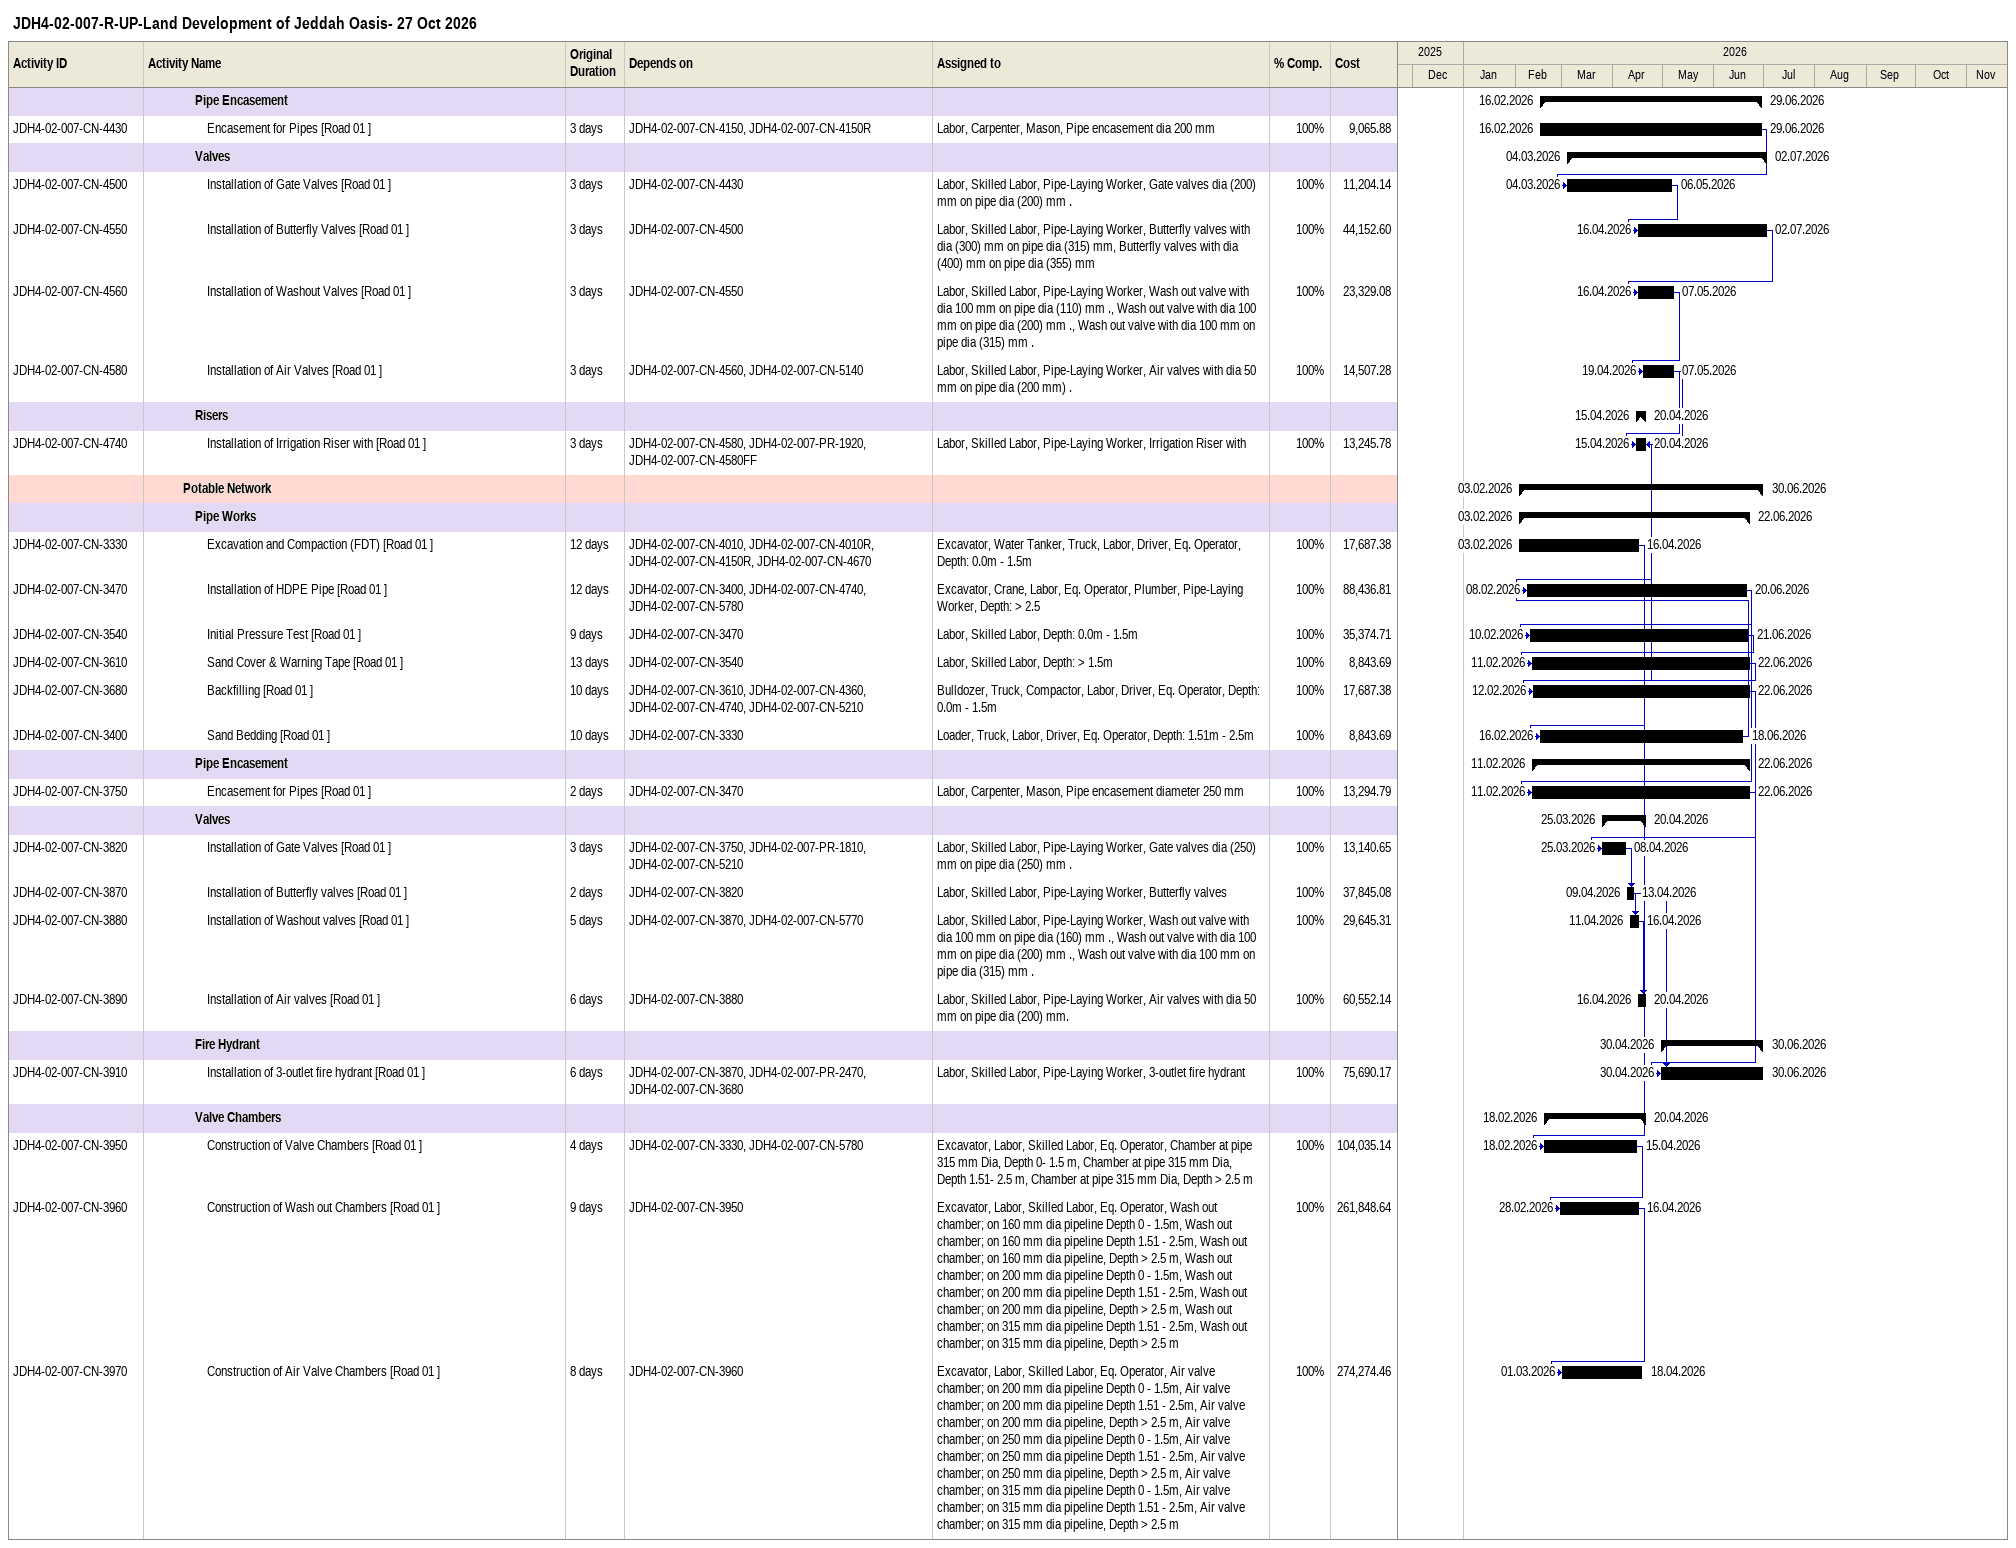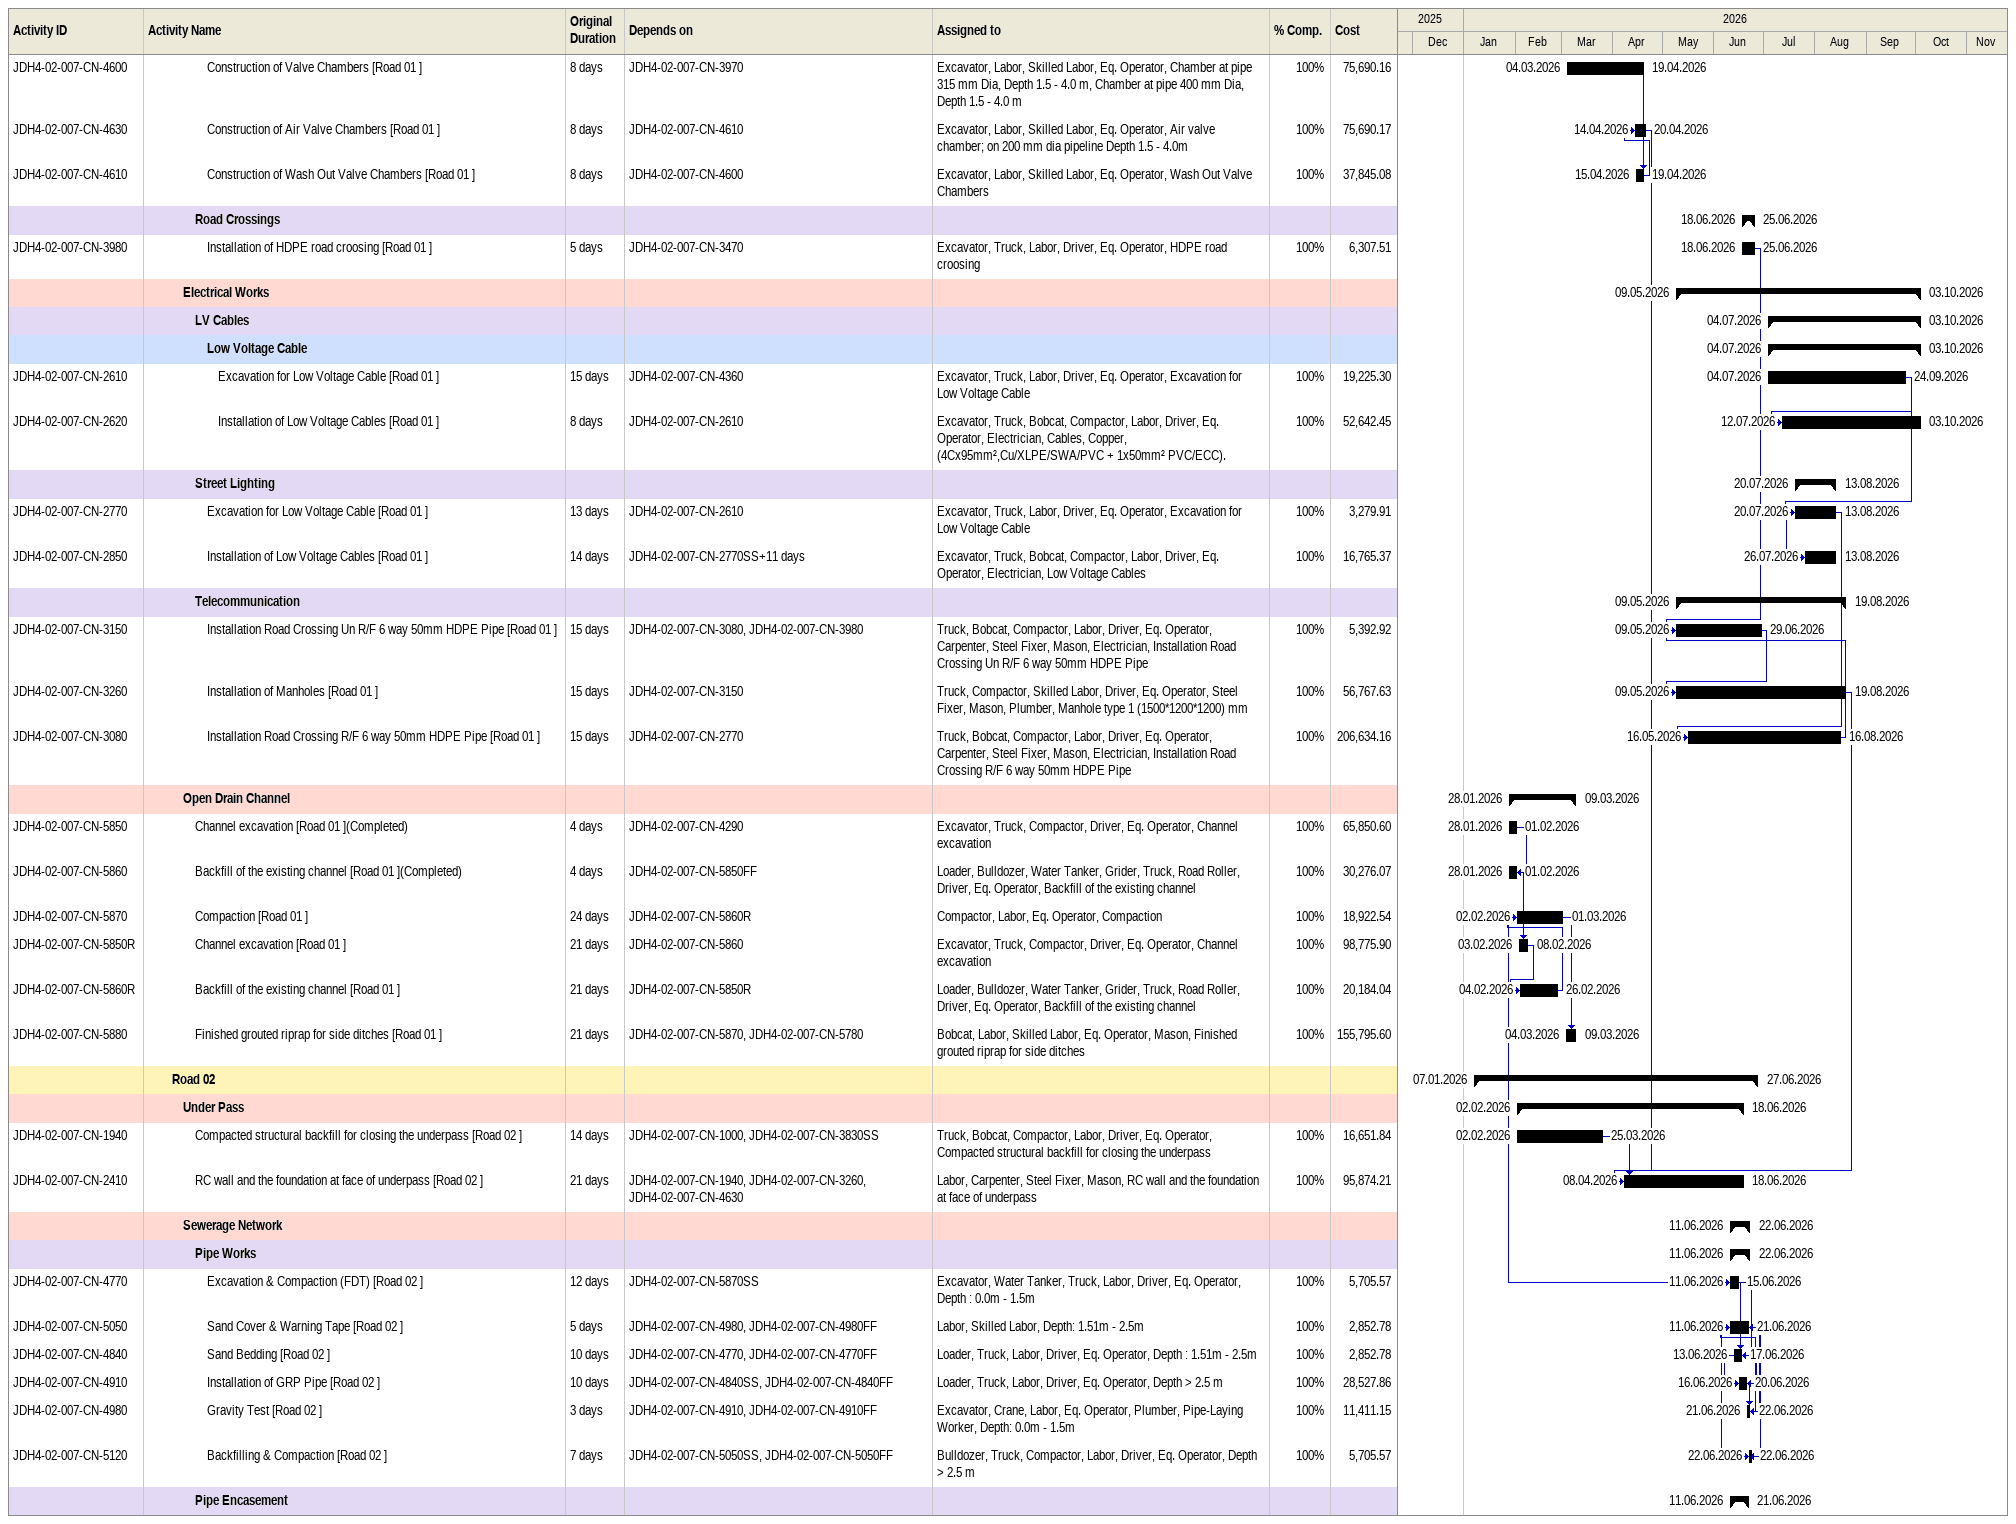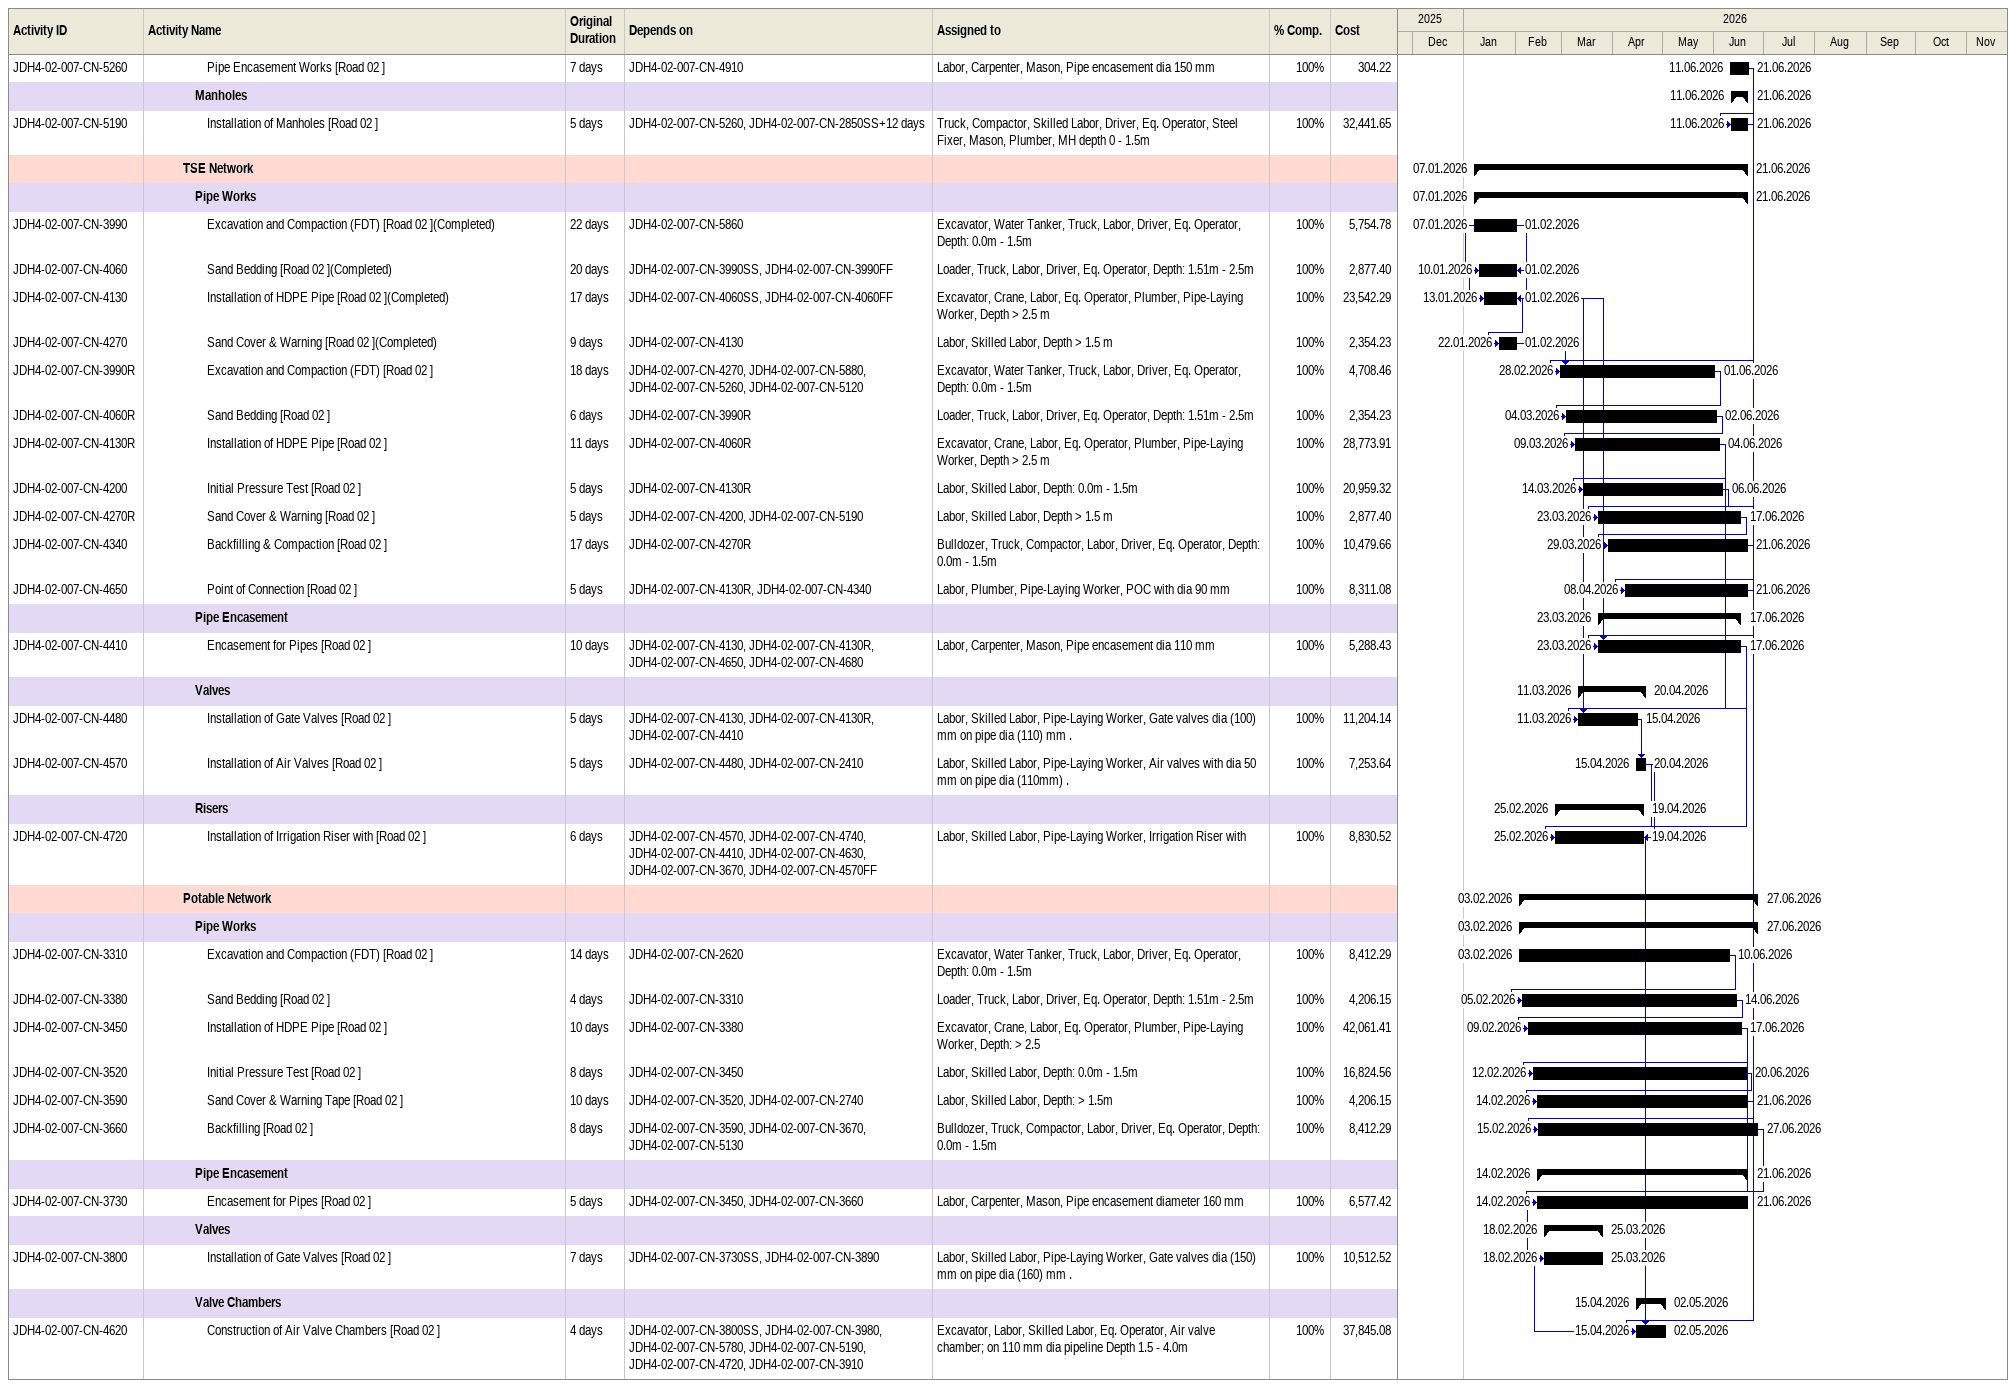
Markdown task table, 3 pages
JDH4-02-007-R-UP-Land Development of Jeddah Oasis- 27 Oct 2026

| ID | Level | Task | Original duration | Start | Finish | Predecessors | Resources | % complete | Cost |
|---|---|---|---|---|---|---|---|---|---|
|  | 5 | **Pipe Encasement** |  | 2026-02-16 | 2026-06-29 |  |  |  |  |
| JDH4-02-007-CN-4430 | 6 | Encasement for Pipes [Road 01 ] | 3d | 2026-02-16 | 2026-06-29 | JDH4-02-007-CN-4150, JDH4-02-007-CN-4150R | Labor, Carpenter, Mason, Pipe encasement dia 200 mm | 100 | 9065.88 |
|  | 5 | **Valves** |  | 2026-03-04 | 2026-07-02 |  |  |  |  |
| JDH4-02-007-CN-4500 | 6 | Installation of Gate Valves [Road 01 ] | 3d | 2026-03-04 | 2026-05-06 | JDH4-02-007-CN-4430 | Labor, Skilled Labor, Pipe-Laying Worker, Gate valves dia (200) mm on pipe dia (200) mm . | 100 | 11204.14 |
| JDH4-02-007-CN-4550 | 6 | Installation of Butterfly Valves [Road 01 ] | 3d | 2026-04-16 | 2026-07-02 | JDH4-02-007-CN-4500 | Labor, Skilled Labor, Pipe-Laying Worker, Butterfly valves with dia (300) mm on pipe dia (315) mm, Butterfly valves with dia (400) mm on pipe dia (355) mm | 100 | 44152.60 |
| JDH4-02-007-CN-4560 | 6 | Installation of Washout Valves [Road 01 ] | 3d | 2026-04-16 | 2026-05-07 | JDH4-02-007-CN-4550 | Labor, Skilled Labor, Pipe-Laying Worker, Wash out valve with dia 100 mm on pipe dia (110) mm ., Wash out valve with dia 100 mm on pipe dia (200) mm ., Wash out valve with dia 100 mm on pipe dia (315) mm . | 100 | 23329.08 |
| JDH4-02-007-CN-4580 | 6 | Installation of Air Valves [Road 01 ] | 3d | 2026-04-19 | 2026-05-07 | JDH4-02-007-CN-4560, JDH4-02-007-CN-5140 | Labor, Skilled Labor, Pipe-Laying Worker, Air valves with dia 50 mm on pipe dia (200 mm) . | 100 | 14507.28 |
|  | 5 | **Risers** |  | 2026-04-15 | 2026-04-20 |  |  |  |  |
| JDH4-02-007-CN-4740 | 6 | Installation of Irrigation Riser with [Road 01 ] | 3d | 2026-04-15 | 2026-04-20 | JDH4-02-007-CN-4580, JDH4-02-007-PR-1920, JDH4-02-007-CN-4580FF | Labor, Skilled Labor, Pipe-Laying Worker, Irrigation Riser with | 100 | 13245.78 |
|  | 4 | **Potable Network** |  | 2026-02-03 | 2026-06-30 |  |  |  |  |
|  | 5 | **Pipe Works** |  | 2026-02-03 | 2026-06-22 |  |  |  |  |
| JDH4-02-007-CN-3330 | 6 | Excavation and Compaction (FDT) [Road 01 ] | 12d | 2026-02-03 | 2026-04-16 | JDH4-02-007-CN-4010, JDH4-02-007-CN-4010R, JDH4-02-007-CN-4150R, JDH4-02-007-CN-4670 | Excavator, Water Tanker, Truck, Labor, Driver, Eq. Operator, Depth: 0.0m - 1.5m | 100 | 17687.38 |
| JDH4-02-007-CN-3470 | 6 | Installation of HDPE Pipe [Road 01 ] | 12d | 2026-02-08 | 2026-06-20 | JDH4-02-007-CN-3400, JDH4-02-007-CN-4740, JDH4-02-007-CN-5780 | Excavator, Crane, Labor, Eq. Operator, Plumber, Pipe-Laying Worker, Depth: > 2.5 | 100 | 88436.81 |
| JDH4-02-007-CN-3540 | 6 | Initial Pressure Test [Road 01 ] | 9d | 2026-02-10 | 2026-06-21 | JDH4-02-007-CN-3470 | Labor, Skilled Labor, Depth: 0.0m - 1.5m | 100 | 35374.71 |
| JDH4-02-007-CN-3610 | 6 | Sand Cover & Warning Tape [Road 01 ] | 13d | 2026-02-11 | 2026-06-22 | JDH4-02-007-CN-3540 | Labor, Skilled Labor, Depth: > 1.5m | 100 | 8843.69 |
| JDH4-02-007-CN-3680 | 6 | Backfilling [Road 01 ] | 10d | 2026-02-12 | 2026-06-22 | JDH4-02-007-CN-3610, JDH4-02-007-CN-4360, JDH4-02-007-CN-4740, JDH4-02-007-CN-5210 | Bulldozer, Truck, Compactor, Labor, Driver, Eq. Operator, Depth: 0.0m - 1.5m | 100 | 17687.38 |
| JDH4-02-007-CN-3400 | 6 | Sand Bedding [Road 01 ] | 10d | 2026-02-16 | 2026-06-18 | JDH4-02-007-CN-3330 | Loader, Truck, Labor, Driver, Eq. Operator, Depth: 1.51m - 2.5m | 100 | 8843.69 |
|  | 5 | **Pipe Encasement** |  | 2026-02-11 | 2026-06-22 |  |  |  |  |
| JDH4-02-007-CN-3750 | 6 | Encasement for Pipes [Road 01 ] | 2d | 2026-02-11 | 2026-06-22 | JDH4-02-007-CN-3470 | Labor, Carpenter, Mason, Pipe encasement diameter 250 mm | 100 | 13294.79 |
|  | 5 | **Valves** |  | 2026-03-25 | 2026-04-20 |  |  |  |  |
| JDH4-02-007-CN-3820 | 6 | Installation of Gate Valves [Road 01 ] | 3d | 2026-03-25 | 2026-04-08 | JDH4-02-007-CN-3750, JDH4-02-007-PR-1810, JDH4-02-007-CN-5210 | Labor, Skilled Labor, Pipe-Laying Worker, Gate valves dia (250) mm on pipe dia (250) mm . | 100 | 13140.65 |
| JDH4-02-007-CN-3870 | 6 | Installation of Butterfly valves [Road 01 ] | 2d | 2026-04-09 | 2026-04-13 | JDH4-02-007-CN-3820 | Labor, Skilled Labor, Pipe-Laying Worker, Butterfly valves | 100 | 37845.08 |
| JDH4-02-007-CN-3880 | 6 | Installation of Washout valves [Road 01 ] | 5d | 2026-04-11 | 2026-04-16 | JDH4-02-007-CN-3870, JDH4-02-007-CN-5770 | Labor, Skilled Labor, Pipe-Laying Worker, Wash out valve with dia 100 mm on pipe dia (160) mm ., Wash out valve with dia 100 mm on pipe dia (200) mm ., Wash out valve with dia 100 mm on pipe dia (315) mm . | 100 | 29645.31 |
| JDH4-02-007-CN-3890 | 6 | Installation of Air valves [Road 01 ] | 6d | 2026-04-16 | 2026-04-20 | JDH4-02-007-CN-3880 | Labor, Skilled Labor, Pipe-Laying Worker, Air valves with dia 50 mm on pipe dia (200) mm. | 100 | 60552.14 |
|  | 5 | **Fire Hydrant** |  | 2026-04-30 | 2026-06-30 |  |  |  |  |
| JDH4-02-007-CN-3910 | 6 | Installation of 3-outlet fire hydrant [Road 01 ] | 6d | 2026-04-30 | 2026-06-30 | JDH4-02-007-CN-3870, JDH4-02-007-PR-2470, JDH4-02-007-CN-3680 | Labor, Skilled Labor, Pipe-Laying Worker, 3-outlet fire hydrant | 100 | 75690.17 |
|  | 5 | **Valve Chambers** |  | 2026-02-18 | 2026-04-20 |  |  |  |  |
| JDH4-02-007-CN-3950 | 6 | Construction of Valve Chambers [Road 01 ] | 4d | 2026-02-18 | 2026-04-15 | JDH4-02-007-CN-3330, JDH4-02-007-CN-5780 | Excavator, Labor, Skilled Labor, Eq. Operator, Chamber at pipe 315 mm Dia, Depth 0- 1.5 m, Chamber at pipe 315 mm Dia, Depth 1.51- 2.5 m, Chamber at pipe 315 mm Dia, Depth > 2.5 m | 100 | 104035.14 |
| JDH4-02-007-CN-3960 | 6 | Construction of Wash out Chambers [Road 01 ] | 9d | 2026-02-28 | 2026-04-16 | JDH4-02-007-CN-3950 | Excavator, Labor, Skilled Labor, Eq. Operator, Wash out chamber; on 160 mm dia pipeline Depth 0 - 1.5m, Wash out chamber; on 160 mm dia pipeline Depth 1.51 - 2.5m, Wash out chamber; on 160 mm dia pipeline, Depth > 2.5 m, Wash out chamber; on 200 mm dia pipeline Depth 0 - 1.5m, Wash out chamber; on 200 mm dia pipeline Depth 1.51 - 2.5m, Wash out chamber; on 200 mm dia pipeline, Depth > 2.5 m, Wash out chamber; on 315 mm dia pipeline Depth 1.51 - 2.5m, Wash out chamber; on 315 mm dia pipeline, Depth > 2.5 m | 100 | 261848.64 |
| JDH4-02-007-CN-3970 | 6 | Construction of Air Valve Chambers [Road 01 ] | 8d | 2026-03-01 | 2026-04-18 | JDH4-02-007-CN-3960 | Excavator, Labor, Skilled Labor, Eq. Operator, Air valve chamber; on 200 mm dia pipeline Depth 0 - 1.5m, Air valve chamber; on 200 mm dia pipeline Depth 1.51 - 2.5m, Air valve chamber; on 200 mm dia pipeline, Depth > 2.5 m, Air valve chamber; on 250 mm dia pipeline Depth 0 - 1.5m, Air valve chamber; on 250 mm dia pipeline Depth 1.51 - 2.5m, Air valve chamber; on 250 mm dia pipeline, Depth > 2.5 m, Air valve chamber; on 315 mm dia pipeline Depth 0 - 1.5m, Air valve chamber; on 315 mm dia pipeline Depth 1.51 - 2.5m, Air valve chamber; on 315 mm dia pipeline, Depth > 2.5 m | 100 | 274274.46 |
| JDH4-02-007-CN-4600 | 6 | Construction of Valve Chambers [Road 01 ] | 8d | 2026-03-04 | 2026-04-19 | JDH4-02-007-CN-3970 | Excavator, Labor, Skilled Labor, Eq. Operator, Chamber at pipe 315 mm Dia, Depth 1.5 - 4.0 m, Chamber at pipe 400 mm Dia, Depth 1.5 - 4.0 m | 100 | 75690.16 |
| JDH4-02-007-CN-4630 | 6 | Construction of Air Valve Chambers [Road 01 ] | 8d | 2026-04-14 | 2026-04-20 | JDH4-02-007-CN-4610 | Excavator, Labor, Skilled Labor, Eq. Operator, Air valve chamber; on 200 mm dia pipeline Depth 1.5 - 4.0m | 100 | 75690.17 |
| JDH4-02-007-CN-4610 | 6 | Construction of Wash Out Valve Chambers [Road 01 ] | 8d | 2026-04-15 | 2026-04-19 | JDH4-02-007-CN-4600 | Excavator, Labor, Skilled Labor, Eq. Operator, Wash Out Valve Chambers | 100 | 37845.08 |
|  | 5 | **Road Crossings** |  | 2026-06-18 | 2026-06-25 |  |  |  |  |
| JDH4-02-007-CN-3980 | 6 | Installation of HDPE road croosing [Road 01 ] | 5d | 2026-06-18 | 2026-06-25 | JDH4-02-007-CN-3470 | Excavator, Truck, Labor, Driver, Eq. Operator, HDPE road croosing | 100 | 6307.51 |
|  | 4 | **Electrical Works** |  | 2026-05-09 | 2026-10-03 |  |  |  |  |
|  | 5 | **LV Cables** |  | 2026-07-04 | 2026-10-03 |  |  |  |  |
|  | 6 | **Low Voltage Cable** |  | 2026-07-04 | 2026-10-03 |  |  |  |  |
| JDH4-02-007-CN-2610 | 7 | Excavation for Low Voltage Cable [Road 01 ] | 15d | 2026-07-04 | 2026-09-24 | JDH4-02-007-CN-4360 | Excavator, Truck, Labor, Driver, Eq. Operator, Excavation for Low Voltage Cable | 100 | 19225.30 |
| JDH4-02-007-CN-2620 | 7 | Installation of Low Voltage Cables [Road 01 ] | 8d | 2026-07-12 | 2026-10-03 | JDH4-02-007-CN-2610 | Excavator, Truck, Bobcat, Compactor, Labor, Driver, Eq. Operator, Electrician, Cables, Copper, (4Cx95mm²,Cu/XLPE/SWA/PVC + 1x50mm² PVC/ECC). | 100 | 52642.45 |
|  | 5 | **Street Lighting** |  | 2026-07-20 | 2026-08-13 |  |  |  |  |
| JDH4-02-007-CN-2770 | 6 | Excavation for Low Voltage Cable [Road 01 ] | 13d | 2026-07-20 | 2026-08-13 | JDH4-02-007-CN-2610 | Excavator, Truck, Labor, Driver, Eq. Operator, Excavation for Low Voltage Cable | 100 | 3279.91 |
| JDH4-02-007-CN-2850 | 6 | Installation of Low Voltage Cables [Road 01 ] | 14d | 2026-07-26 | 2026-08-13 | JDH4-02-007-CN-2770SS+11d | Excavator, Truck, Bobcat, Compactor, Labor, Driver, Eq. Operator, Electrician, Low Voltage Cables | 100 | 16765.37 |
|  | 5 | **Telecommunication** |  | 2026-05-09 | 2026-08-19 |  |  |  |  |
| JDH4-02-007-CN-3150 | 6 | Installation Road Crossing Un R/F 6 way 50mm HDPE Pipe [Road 01 ] | 15d | 2026-05-09 | 2026-06-29 | JDH4-02-007-CN-3080, JDH4-02-007-CN-3980 | Truck, Bobcat, Compactor, Labor, Driver, Eq. Operator, Carpenter, Steel Fixer, Mason, Electrician, Installation Road Crossing Un R/F 6 way 50mm HDPE Pipe | 100 | 5392.92 |
| JDH4-02-007-CN-3260 | 6 | Installation of Manholes [Road 01 ] | 15d | 2026-05-09 | 2026-08-19 | JDH4-02-007-CN-3150 | Truck, Compactor, Skilled Labor, Driver, Eq. Operator, Steel Fixer, Mason, Plumber, Manhole type 1 (1500*1200*1200) mm | 100 | 56767.63 |
| JDH4-02-007-CN-3080 | 6 | Installation Road Crossing R/F 6 way 50mm HDPE Pipe [Road 01 ] | 15d | 2026-05-16 | 2026-08-16 | JDH4-02-007-CN-2770 | Truck, Bobcat, Compactor, Labor, Driver, Eq. Operator, Carpenter, Steel Fixer, Mason, Electrician, Installation Road Crossing R/F 6 way 50mm HDPE Pipe | 100 | 206634.16 |
|  | 4 | **Open Drain Channel** |  | 2026-01-28 | 2026-03-09 |  |  |  |  |
| JDH4-02-007-CN-5850 | 5 | Channel excavation [Road 01 ](Completed) | 4d | 2026-01-28 | 2026-02-01 | JDH4-02-007-CN-4290 | Excavator, Truck, Compactor, Driver, Eq. Operator, Channel excavation | 100 | 65850.60 |
| JDH4-02-007-CN-5860 | 5 | Backfill of the existing channel [Road 01 ](Completed) | 4d | 2026-01-28 | 2026-02-01 | JDH4-02-007-CN-5850FF | Loader, Bulldozer, Water Tanker, Grider, Truck, Road Roller, Driver, Eq. Operator, Backfill of the existing channel | 100 | 30276.07 |
| JDH4-02-007-CN-5870 | 5 | Compaction [Road 01 ] | 24d | 2026-02-02 | 2026-03-01 | JDH4-02-007-CN-5860R | Compactor, Labor, Eq. Operator, Compaction | 100 | 18922.54 |
| JDH4-02-007-CN-5850R | 5 | Channel excavation [Road 01 ] | 21d | 2026-02-03 | 2026-02-08 | JDH4-02-007-CN-5860 | Excavator, Truck, Compactor, Driver, Eq. Operator, Channel excavation | 100 | 98775.90 |
| JDH4-02-007-CN-5860R | 5 | Backfill of the existing channel [Road 01 ] | 21d | 2026-02-04 | 2026-02-26 | JDH4-02-007-CN-5850R | Loader, Bulldozer, Water Tanker, Grider, Truck, Road Roller, Driver, Eq. Operator, Backfill of the existing channel | 100 | 20184.04 |
| JDH4-02-007-CN-5880 | 5 | Finished grouted riprap for side ditches [Road 01 ] | 21d | 2026-03-04 | 2026-03-09 | JDH4-02-007-CN-5870, JDH4-02-007-CN-5780 | Bobcat, Labor, Skilled Labor, Eq. Operator, Mason, Finished grouted riprap for side ditches | 100 | 155795.60 |
|  | 3 | **Road 02** |  | 2026-01-07 | 2026-06-27 |  |  |  |  |
|  | 4 | **Under Pass** |  | 2026-02-02 | 2026-06-18 |  |  |  |  |
| JDH4-02-007-CN-1940 | 5 | Compacted structural backfill for closing the underpass [Road 02 ] | 14d | 2026-02-02 | 2026-03-25 | JDH4-02-007-CN-1000, JDH4-02-007-CN-3830SS | Truck, Bobcat, Compactor, Labor, Driver, Eq. Operator, Compacted structural backfill for closing the underpass | 100 | 16651.84 |
| JDH4-02-007-CN-2410 | 5 | RC wall and the foundation at face of underpass [Road 02 ] | 21d | 2026-04-08 | 2026-06-18 | JDH4-02-007-CN-1940, JDH4-02-007-CN-3260, JDH4-02-007-CN-4630 | Labor, Carpenter, Steel Fixer, Mason, RC wall and the foundation at face of underpass | 100 | 95874.21 |
|  | 4 | **Sewerage Network** |  | 2026-06-11 | 2026-06-22 |  |  |  |  |
|  | 5 | **Pipe Works** |  | 2026-06-11 | 2026-06-22 |  |  |  |  |
| JDH4-02-007-CN-4770 | 6 | Excavation & Compaction (FDT) [Road 02 ] | 12d | 2026-06-11 | 2026-06-15 | JDH4-02-007-CN-5870SS | Excavator, Water Tanker, Truck, Labor, Driver, Eq. Operator, Depth : 0.0m - 1.5m | 100 | 5705.57 |
| JDH4-02-007-CN-5050 | 6 | Sand Cover & Warning Tape [Road 02 ] | 5d | 2026-06-11 | 2026-06-21 | JDH4-02-007-CN-4980, JDH4-02-007-CN-4980FF | Labor, Skilled Labor, Depth: 1.51m - 2.5m | 100 | 2852.78 |
| JDH4-02-007-CN-4840 | 6 | Sand Bedding [Road 02 ] | 10d | 2026-06-13 | 2026-06-17 | JDH4-02-007-CN-4770, JDH4-02-007-CN-4770FF | Loader, Truck, Labor, Driver, Eq. Operator, Depth : 1.51m - 2.5m | 100 | 2852.78 |
| JDH4-02-007-CN-4910 | 6 | Installation of GRP Pipe [Road 02 ] | 10d | 2026-06-16 | 2026-06-20 | JDH4-02-007-CN-4840SS, JDH4-02-007-CN-4840FF | Loader, Truck, Labor, Driver, Eq. Operator, Depth > 2.5 m | 100 | 28527.86 |
| JDH4-02-007-CN-4980 | 6 | Gravity Test [Road 02 ] | 3d | 2026-06-21 | 2026-06-22 | JDH4-02-007-CN-4910, JDH4-02-007-CN-4910FF | Excavator, Crane, Labor, Eq. Operator, Plumber, Pipe-Laying Worker, Depth: 0.0m - 1.5m | 100 | 11411.15 |
| JDH4-02-007-CN-5120 | 6 | Backfilling & Compaction [Road 02 ] | 7d | 2026-06-22 | 2026-06-22 | JDH4-02-007-CN-5050SS, JDH4-02-007-CN-5050FF | Bulldozer, Truck, Compactor, Labor, Driver, Eq. Operator, Depth > 2.5 m | 100 | 5705.57 |
|  | 5 | **Pipe Encasement** |  | 2026-06-11 | 2026-06-21 |  |  |  |  |
| JDH4-02-007-CN-5260 | 6 | Pipe Encasement Works [Road 02 ] | 7d | 2026-06-11 | 2026-06-21 | JDH4-02-007-CN-4910 | Labor, Carpenter, Mason, Pipe encasement dia 150 mm | 100 | 304.22 |
|  | 5 | **Manholes** |  | 2026-06-11 | 2026-06-21 |  |  |  |  |
| JDH4-02-007-CN-5190 | 6 | Installation of Manholes [Road 02 ] | 5d | 2026-06-11 | 2026-06-21 | JDH4-02-007-CN-5260, JDH4-02-007-CN-2850SS+12d | Truck, Compactor, Skilled Labor, Driver, Eq. Operator, Steel Fixer, Mason, Plumber, MH depth 0 - 1.5m | 100 | 32441.65 |
|  | 4 | **TSE Network** |  | 2026-01-07 | 2026-06-21 |  |  |  |  |
|  | 5 | **Pipe Works** |  | 2026-01-07 | 2026-06-21 |  |  |  |  |
| JDH4-02-007-CN-3990 | 6 | Excavation and Compaction (FDT) [Road 02 ](Completed) | 22d | 2026-01-07 | 2026-02-01 | JDH4-02-007-CN-5860 | Excavator, Water Tanker, Truck, Labor, Driver, Eq. Operator, Depth: 0.0m - 1.5m | 100 | 5754.78 |
| JDH4-02-007-CN-4060 | 6 | Sand Bedding [Road 02 ](Completed) | 20d | 2026-01-10 | 2026-02-01 | JDH4-02-007-CN-3990SS, JDH4-02-007-CN-3990FF | Loader, Truck, Labor, Driver, Eq. Operator, Depth: 1.51m - 2.5m | 100 | 2877.40 |
| JDH4-02-007-CN-4130 | 6 | Installation of HDPE Pipe [Road 02 ](Completed) | 17d | 2026-01-13 | 2026-02-01 | JDH4-02-007-CN-4060SS, JDH4-02-007-CN-4060FF | Excavator, Crane, Labor, Eq. Operator, Plumber, Pipe-Laying Worker, Depth > 2.5 m | 100 | 23542.29 |
| JDH4-02-007-CN-4270 | 6 | Sand Cover & Warning [Road 02 ](Completed) | 9d | 2026-01-22 | 2026-02-01 | JDH4-02-007-CN-4130 | Labor, Skilled Labor, Depth > 1.5 m | 100 | 2354.23 |
| JDH4-02-007-CN-3990R | 6 | Excavation and Compaction (FDT) [Road 02 ] | 18d | 2026-02-28 | 2026-06-01 | JDH4-02-007-CN-4270, JDH4-02-007-CN-5880, JDH4-02-007-CN-5260, JDH4-02-007-CN-5120 | Excavator, Water Tanker, Truck, Labor, Driver, Eq. Operator, Depth: 0.0m - 1.5m | 100 | 4708.46 |
| JDH4-02-007-CN-4060R | 6 | Sand Bedding [Road 02 ] | 6d | 2026-03-04 | 2026-06-02 | JDH4-02-007-CN-3990R | Loader, Truck, Labor, Driver, Eq. Operator, Depth: 1.51m - 2.5m | 100 | 2354.23 |
| JDH4-02-007-CN-4130R | 6 | Installation of HDPE Pipe [Road 02 ] | 11d | 2026-03-09 | 2026-06-04 | JDH4-02-007-CN-4060R | Excavator, Crane, Labor, Eq. Operator, Plumber, Pipe-Laying Worker, Depth > 2.5 m | 100 | 28773.91 |
| JDH4-02-007-CN-4200 | 6 | Initial Pressure Test [Road 02 ] | 5d | 2026-03-14 | 2026-06-06 | JDH4-02-007-CN-4130R | Labor, Skilled Labor, Depth: 0.0m - 1.5m | 100 | 20959.32 |
| JDH4-02-007-CN-4270R | 6 | Sand Cover & Warning [Road 02 ] | 5d | 2026-03-23 | 2026-06-17 | JDH4-02-007-CN-4200, JDH4-02-007-CN-5190 | Labor, Skilled Labor, Depth > 1.5 m | 100 | 2877.40 |
| JDH4-02-007-CN-4340 | 6 | Backfilling & Compaction [Road 02 ] | 17d | 2026-03-29 | 2026-06-21 | JDH4-02-007-CN-4270R | Bulldozer, Truck, Compactor, Labor, Driver, Eq. Operator, Depth: 0.0m - 1.5m | 100 | 10479.66 |
| JDH4-02-007-CN-4650 | 6 | Point of Connection [Road 02 ] | 5d | 2026-04-08 | 2026-06-21 | JDH4-02-007-CN-4130R, JDH4-02-007-CN-4340 | Labor, Plumber, Pipe-Laying Worker, POC with dia 90 mm | 100 | 8311.08 |
|  | 5 | **Pipe Encasement** |  | 2026-03-23 | 2026-06-17 |  |  |  |  |
| JDH4-02-007-CN-4410 | 6 | Encasement for Pipes [Road 02 ] | 10d | 2026-03-23 | 2026-06-17 | JDH4-02-007-CN-4130, JDH4-02-007-CN-4130R, JDH4-02-007-CN-4650, JDH4-02-007-CN-4680 | Labor, Carpenter, Mason, Pipe encasement dia 110 mm | 100 | 5288.43 |
|  | 5 | **Valves** |  | 2026-03-11 | 2026-04-20 |  |  |  |  |
| JDH4-02-007-CN-4480 | 6 | Installation of Gate Valves [Road 02 ] | 5d | 2026-03-11 | 2026-04-15 | JDH4-02-007-CN-4130, JDH4-02-007-CN-4130R, JDH4-02-007-CN-4410 | Labor, Skilled Labor, Pipe-Laying Worker, Gate valves dia (100) mm on pipe dia (110) mm . | 100 | 11204.14 |
| JDH4-02-007-CN-4570 | 6 | Installation of Air Valves [Road 02 ] | 5d | 2026-04-15 | 2026-04-20 | JDH4-02-007-CN-4480, JDH4-02-007-CN-2410 | Labor, Skilled Labor, Pipe-Laying Worker, Air valves with dia 50 mm on pipe dia (110mm) . | 100 | 7253.64 |
|  | 5 | **Risers** |  | 2026-02-25 | 2026-04-19 |  |  |  |  |
| JDH4-02-007-CN-4720 | 6 | Installation of Irrigation Riser with [Road 02 ] | 6d | 2026-02-25 | 2026-04-19 | JDH4-02-007-CN-4570, JDH4-02-007-CN-4740, JDH4-02-007-CN-4410, JDH4-02-007-CN-4630, JDH4-02-007-CN-3670, JDH4-02-007-CN-4570FF | Labor, Skilled Labor, Pipe-Laying Worker, Irrigation Riser with | 100 | 8830.52 |
|  | 4 | **Potable Network** |  | 2026-02-03 | 2026-06-27 |  |  |  |  |
|  | 5 | **Pipe Works** |  | 2026-02-03 | 2026-06-27 |  |  |  |  |
| JDH4-02-007-CN-3310 | 6 | Excavation and Compaction (FDT) [Road 02 ] | 14d | 2026-02-03 | 2026-06-10 | JDH4-02-007-CN-2620 | Excavator, Water Tanker, Truck, Labor, Driver, Eq. Operator, Depth: 0.0m - 1.5m | 100 | 8412.29 |
| JDH4-02-007-CN-3380 | 6 | Sand Bedding [Road 02 ] | 4d | 2026-02-05 | 2026-06-14 | JDH4-02-007-CN-3310 | Loader, Truck, Labor, Driver, Eq. Operator, Depth: 1.51m - 2.5m | 100 | 4206.15 |
| JDH4-02-007-CN-3450 | 6 | Installation of HDPE Pipe [Road 02 ] | 10d | 2026-02-09 | 2026-06-17 | JDH4-02-007-CN-3380 | Excavator, Crane, Labor, Eq. Operator, Plumber, Pipe-Laying Worker, Depth: > 2.5 | 100 | 42061.41 |
| JDH4-02-007-CN-3520 | 6 | Initial Pressure Test [Road 02 ] | 8d | 2026-02-12 | 2026-06-20 | JDH4-02-007-CN-3450 | Labor, Skilled Labor, Depth: 0.0m - 1.5m | 100 | 16824.56 |
| JDH4-02-007-CN-3590 | 6 | Sand Cover & Warning Tape [Road 02 ] | 10d | 2026-02-14 | 2026-06-21 | JDH4-02-007-CN-3520, JDH4-02-007-CN-2740 | Labor, Skilled Labor, Depth: > 1.5m | 100 | 4206.15 |
| JDH4-02-007-CN-3660 | 6 | Backfilling [Road 02 ] | 8d | 2026-02-15 | 2026-06-27 | JDH4-02-007-CN-3590, JDH4-02-007-CN-3670, JDH4-02-007-CN-5130 | Bulldozer, Truck, Compactor, Labor, Driver, Eq. Operator, Depth: 0.0m - 1.5m | 100 | 8412.29 |
|  | 5 | **Pipe Encasement** |  | 2026-02-14 | 2026-06-21 |  |  |  |  |
| JDH4-02-007-CN-3730 | 6 | Encasement for Pipes [Road 02 ] | 5d | 2026-02-14 | 2026-06-21 | JDH4-02-007-CN-3450, JDH4-02-007-CN-3660 | Labor, Carpenter, Mason, Pipe encasement diameter 160 mm | 100 | 6577.42 |
|  | 5 | **Valves** |  | 2026-02-18 | 2026-03-25 |  |  |  |  |
| JDH4-02-007-CN-3800 | 6 | Installation of Gate Valves [Road 02 ] | 7d | 2026-02-18 | 2026-03-25 | JDH4-02-007-CN-3730SS, JDH4-02-007-CN-3890 | Labor, Skilled Labor, Pipe-Laying Worker, Gate valves dia (150) mm on pipe dia (160) mm . | 100 | 10512.52 |
|  | 5 | **Valve Chambers** |  | 2026-04-15 | 2026-05-02 |  |  |  |  |
| JDH4-02-007-CN-4620 | 6 | Construction of Air Valve Chambers [Road 02 ] | 4d | 2026-04-15 | 2026-05-02 | JDH4-02-007-CN-3800SS, JDH4-02-007-CN-3980, JDH4-02-007-CN-5780, JDH4-02-007-CN-5190, JDH4-02-007-CN-4720, JDH4-02-007-CN-3910 | Excavator, Labor, Skilled Labor, Eq. Operator, Air valve chamber; on 110 mm dia pipeline Depth 1.5 - 4.0m | 100 | 37845.08 |
